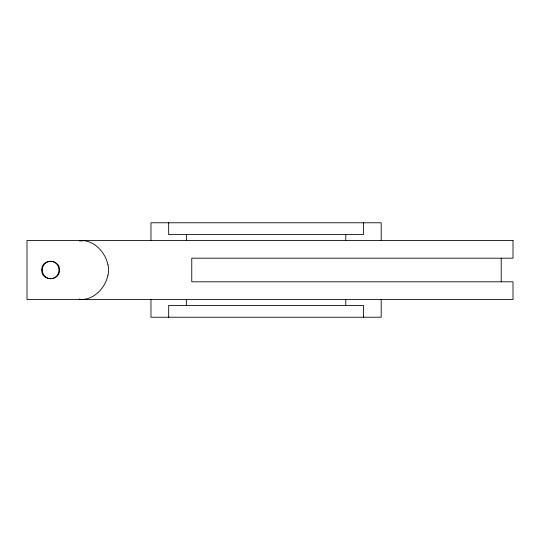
<?xml version="1.0" encoding="UTF-8"?>
<svg xmlns="http://www.w3.org/2000/svg" width="540" height="540" viewBox="0 0 540 540"><rect width="100%" height="100%" fill="white"/><g stroke="black" fill="none" stroke-linecap="round" stroke-linejoin="round"><path stroke-width="0.81" d="M107.933 275.13C105.489 287.226 95.182 298.809 82.357 299.518M82.357 240.482C95.182 241.191 105.489 252.774 107.933 264.87M501.221 258.194L501.221 281.806M381.193 240.482L381.193 222.777L150.964 222.777L150.964 240.482M381.193 299.518L381.193 317.223L150.964 317.223L150.964 299.518M363.481 222.777L363.481 234.583L168.676 234.583L168.676 222.777M363.481 317.223L363.481 305.417L168.676 305.417L168.676 317.223M345.776 234.583L345.776 240.482M345.776 299.518L345.776 305.417M186.388 234.583L186.388 240.482M186.388 299.518L186.388 305.417M82.337 299.673A39.805 22.613 -81 0 1 79.238 299.072M79.245 240.928A39.805 22.829 75.1 0 1 82.418 240.975M108.041 264.836A20.446 15.059 -90 0 1 108.041 275.164M41.762 269.777C40.925 281.178 59.724 281.651 59.468 270.223C60.305 258.822 41.499 258.35 41.762 269.777M513 240.482L27 240.482L27 299.518L513 299.518L513 281.806L191.768 281.806L191.768 258.194L513 258.194L513 240.482M43.362 265.619A8.762 8.37 90 0 0 50.612 278.762A8.762 8.37 90 0 0 57.861 265.619A8.762 8.37 90 0 0 43.362 265.619"/></g></svg>
